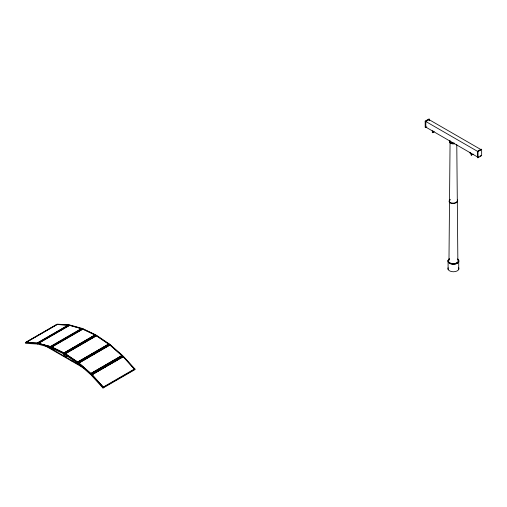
<?xml version="1.0" encoding="UTF-8"?>
<svg xmlns="http://www.w3.org/2000/svg" width="507" height="507" viewBox="0 0 507 507"><rect width="100%" height="100%" fill="white"/><g stroke="black" fill="none" stroke-linecap="round" stroke-linejoin="round"><path stroke-width="0.76" d="M448.974 260.414L449.513 202.116M449.532 200.538L450.07 142.245M65.276 353.791L96.444 335.659L108.72 344.107L77.565 362.093L65.276 353.791L96.431 335.805L108.72 344.107M77.571 362.353L64.642 353.62L64.585 354.33L77.52 363.069L77.571 362.353L109.379 343.993L96.444 335.254L64.028 354.006L51.093 347.808L51.036 347.035L82.837 328.669L95.772 334.867L95.829 335.647M77.565 362.093L108.732 343.961M96.387 335.97L96.444 335.254M109.379 343.993L109.322 344.709L77.52 363.069M457.637 199.897L457.491 201.628C455.761 203.725 452.586 204.048 450.184 203.009L449.196 201.938L449.341 200.652L450.159 199.885M78.236 362.866L78.072 363.494L90.633 374.521L122.441 356.161L122.599 355.527L110.038 344.5L78.236 362.866L90.797 373.893L90.633 374.521M78.839 363.082L110.025 344.969L121.927 355.565L90.772 373.551L78.839 363.082L110.025 344.969M90.772 373.551L121.965 355.439M109.873 345.134L110.038 344.5M91.425 374.515L91.159 375.041L102.991 388.039L134.799 369.679L135.065 369.147L123.233 356.148L91.425 374.515L103.257 387.506L102.991 388.039M134.444 369.007L103.238 387.101L91.995 374.755L123.201 356.662L134.393 369.115L123.201 356.662M103.238 387.101L92.046 374.648M122.967 356.681L123.233 356.148M66.43 355.559L65.403 356.674L64.034 353.873M67.456 355.496L65.91 357.169L78.274 364.305L77.66 362.923M53.983 348.651L52.924 349.672L64.883 356.573L63.179 353.094M450.159 199.435L449.341 200.202L449.196 201.488L450.184 202.559C452.586 203.599 455.761 203.275 457.491 201.178M83.268 360.42L84.948 358.924M100.056 350.552L101.172 349.557M38.805 343.252L37.448 344.031L25.616 343.366L25.35 342.529L57.152 324.169L68.984 324.829L69.25 325.671M25.971 342.358L57.126 324.372L68.42 325.171L57.177 324.537L26.022 342.523L37.214 342.992L68.363 325M25.35 342.529L37.182 343.195L68.984 324.829M95.126 334.899L63.971 352.891L51.682 346.997L63.983 353.043L95.126 334.899L82.837 329.011L50.542 347.599L37.974 344.12L37.816 343.302L69.617 324.936L82.178 328.422L82.343 329.239M38.45 343.201L69.605 325.215L81.576 328.682L69.636 325.38L38.481 343.366L50.389 346.509L81.545 328.523M426.824 126.858L425.569 127.58L425.183 127.358L425.183 121.135L428.947 118.961L429.334 119.189L429.334 120.742M425.183 121.135L425.569 121.363L429.334 119.189M425.829 121.509L429.074 119.639L481.004 149.616L477.759 151.492L477.759 157.107L425.829 127.13L425.829 121.509L477.886 151.561L481.65 149.388L481.65 155.611L477.886 157.785L477.499 157.557L477.499 151.34L481.263 149.166L481.65 149.388M37.816 343.302L50.377 346.782L82.178 328.422M51.695 347.156L82.85 329.17L95.139 335.057M432.579 132.6L432.579 131.326L433.098 131.028L433.098 132.302M434.271 131.63L432.319 132.752L432.319 130.876M51.036 347.035L63.971 353.233L95.772 334.867M469.64 152.423L469.9 152.873L470.42 152.575L471.155 153.849M90.797 373.893L122.599 355.527M469.9 152.873L471.003 153.513L471.263 155.237L473.215 154.109M93.193 373.868L106.724 366.054M108.08 365.274L109.43 364.495M110.786 363.709L112.814 362.537M114.17 361.757L115.52 360.978M116.876 360.192L118.226 359.412M120.26 358.24L121.61 357.46M91.995 374.755L123.15 356.77M477.499 157.557L478.754 156.834M480.009 156.112L481.263 155.389L481.65 155.611M103.257 387.506L135.065 369.147M109.468 362.955L114.392 361.421M93.947 372.106L98.168 370.794M38.481 343.366L49.673 346.465M432.579 131.326L433.681 131.966M108.764 363.177L110.019 363.899M108.625 363.69L109.981 364.476M47.271 346.408L51.644 348.936L50.345 347.029M79.307 364.901L81.297 366.054M45.7 346.097L83.598 367.981M92.401 373.063L93.751 373.843M65.289 353.645L77.577 361.947M109.994 345.09L121.927 355.565M78.87 362.955L90.81 373.425M114.74 360.731L115.735 361.821M51.068 347.333L52.36 349.222M94.087 352.961L94.701 354.342M93.573 352.866L94.194 354.247M77.863 362.328L78.788 364.4M37.182 343.195L37.448 344.031M50.377 346.782L50.542 347.599M82.837 328.669L82.895 329.449M63.971 353.233L64.028 354.006M456.782 144.609L457.859 260.414M477.886 151.561L477.886 157.785M471.263 153.361L471.263 155.237M458.734 260.275L458.734 269.42M448.099 260.275L448.099 269.42M425.569 121.363L425.569 127.58M72.095 360.737L72.095 361.339M457.922 259.273A5.507 3.181 0 0 1 456.839 263.589A5.507 3.181 0 0 1 449.303 263.215A5.507 3.181 0 0 1 449.519 258.849M458.734 267.772A5.507 3.181 0 0 1 453.416 271.771A5.507 3.181 0 0 1 448.099 267.772M454.449 143.861A3.999 2.307 0 0 1 449.551 141.035M454.449 143.411A3.999 2.307 0 0 1 449.551 140.585M457.644 259.381A5.171 2.985 0 0 1 456.851 263.329A5.171 2.985 0 0 1 449.975 263.329A5.171 2.985 0 0 1 449.189 259.381M457.644 258.931A5.171 2.985 0 0 1 456.851 262.88A5.171 2.985 0 0 1 449.975 262.88A5.171 2.985 0 0 1 449.189 258.931M457.859 261.789A4.601 2.655 0 0 1 454.608 263.665M452.225 263.665A4.601 2.655 0 0 1 450.774 263.272M454.31 143.107A3.448 1.99 0 0 1 450.083 140.667"/></g></svg>
